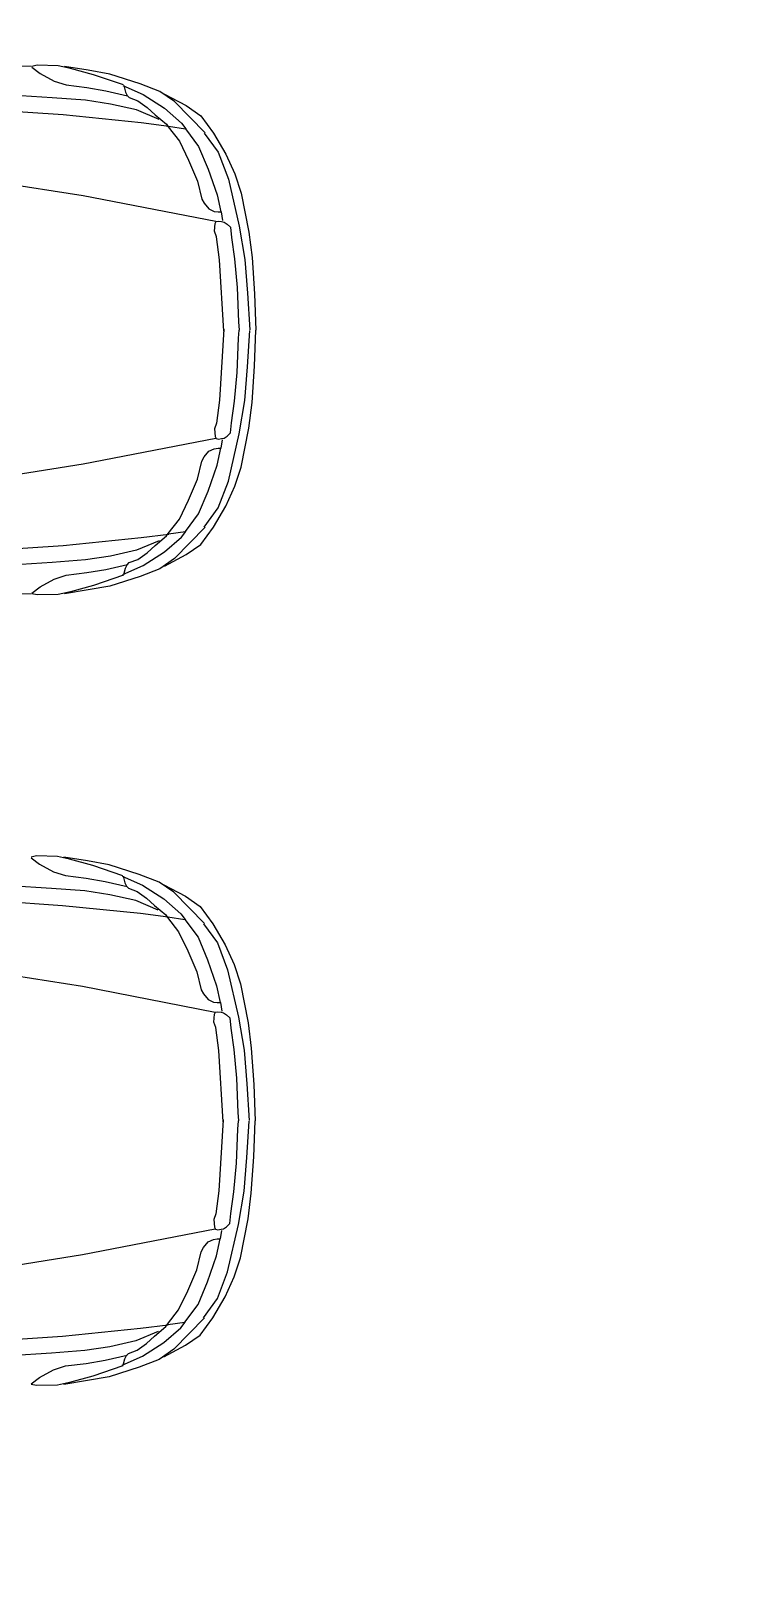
# Model space of a CAD drawing. Header units: millimetres. Extents: x 10193 to 57833, y 9963 to 44360.
# Drawn here: x 20344 to 22723, y 29019 to 34150 of the extents above; entities that cross this region are included whole.
import ezdxf

# ---------------------------------------------------------------- set-up
doc = ezdxf.new("R2010")
doc.units = ezdxf.units.MM
doc.layers.add('free-dwg.com', color=7, linetype='Continuous')
doc.layers.add('Стены', color=7, linetype='Continuous')

msp = doc.modelspace()

# ---------------------------------------------------------------- hatches: boundary and pattern name
at = {"layer": 'Стены'}
h = msp.add_hatch(dxfattribs=at)
h.set_pattern_fill('ANSI32', color=256, scale=10)
h.paths.add_polyline_path([(57833.4, 42702.7), (10593.4, 42702.7), (10593.4, 9962.7), (26833.4, 9962.7), (26833.4, 14962.7), (57833.4, 14962.7)])
h.paths.add_polyline_path([(10713.4, 42582.7), (57713.4, 42582.7), (57713.4, 15082.7), (26713.4, 15082.7), (26713.4, 10082.7), (10713.4, 10082.7)], flags=16)
h.paths.add_polyline_path([(10963.4, 42332.7), (57463.4, 42332.7), (57463.4, 15332.7), (26463.4, 15332.7), (26463.4, 10332.7), (10963.4, 10332.7)], flags=0)
h.paths.add_polyline_path([(57463.4, 42332.7), (10963.4, 42332.7), (10963.4, 10332.7), (26463.4, 10332.7), (26463.4, 15332.7), (57463.4, 15332.7)], flags=0)
h = msp.add_hatch(dxfattribs=at)
h.set_pattern_fill('ANSI36', color=256, scale=10)
h.paths.add_polyline_path([(57713.4, 42582.7), (10713.4, 42582.7), (10713.4, 10082.7), (26713.4, 10082.7), (26713.4, 15082.7), (57713.4, 15082.7)])
h.paths.add_polyline_path([(10963.4, 42332.7), (57463.4, 42332.7), (57463.4, 15332.7), (26463.4, 15332.7), (26463.4, 10332.7), (10963.4, 10332.7)], flags=16)

# ---------------------------------------------------------------- linework, layer by layer
at = {"layer": 'free-dwg.com'}
for p, q in [((20345.4, 34031.3), (20038.5, 34039.8)), ((20347.5, 34029.2), (20375.2, 34007.9)), ((20365.3, 34035.4), (20348.2, 34031.2)), ((20435.6, 34033.3), (20365.3, 34035.4)), ((20476.1, 34024.8), (20435.6, 34033.3)), ((20535.8, 34018.4), (20456.9, 34031.2)), ((20552.8, 34003.5), (20476.1, 34024.8)), ((20608.3, 34005.6), (20535.8, 34018.4)), ((20375.2, 34007.9), (20422.1, 33982.4)), ((20422.1, 33982.4), (20462.6, 33969.6)), ((20462.6, 33969.6), (20530.8, 33961.1)), ((20653, 33969.4), (20552.8, 34003.5)), ((20708.4, 33973.7), (20608.3, 34005.6)), ((20651.5, 33967.5), (20718.7, 33937.3)), ((20654.2, 33967.5), (20659.7, 33945.5)), ((20774.5, 33948.1), (20708.4, 33973.7)), ((20415.7, 33927), (20277.2, 33935.5)), ((20526.6, 33918.5), (20415.7, 33927)), ((20609.7, 33905.7), (20526.6, 33918.5)), ((20530.8, 33961.1), (20594.8, 33950.4)), ((20594.8, 33950.4), (20667.2, 33933.4)), ((20659.7, 33945.5), (20665.2, 33934.6)), ((20665.2, 33934.6), (20672.1, 33927.7)), ((20672.1, 33927.7), (20700.9, 33916.7)), ((20700.9, 33916.7), (20732.4, 33894.8)), ((20718.7, 33937.3), (20790.1, 33892.1)), ((20823.5, 33914.1), (20774.5, 33948.1)), ((20789.8, 33939.1), (20862.2, 33900.8)), ((20925.8, 33809.7), (20823.5, 33914.1)), ((20136.5, 33891.8), (20452.7, 33870.5)), ((20452.7, 33870.5), (20711.8, 33844.3)), ((20697.1, 33886.5), (20609.7, 33905.7)), ((20771.7, 33854.6), (20697.1, 33886.5)), ((20732.4, 33894.8), (20758.5, 33870.1)), ((20758.5, 33870.1), (20796.9, 33838.6)), ((20790.1, 33892.1), (20846.3, 33842.7)), ((20862.2, 33900.8), (20911.2, 33866.7)), ((20911.2, 33866.7), (20953.9, 33809.2)), ((20711.8, 33844.3), (20804.5, 33832.4)), ((20796.9, 33838.6), (20802.4, 33830.4)), ((20802.4, 33830.4), (20839.5, 33782.4)), ((20803.8, 33831.7), (20860, 33823.5)), ((20846.3, 33842.7), (20861.4, 33823.5)), ((20860, 33823.5), (20903.9, 33764.6)), ((20839.5, 33782.4), (20869.6, 33719.3)), ((20903.9, 33764.6), (20935.5, 33689.2)), ((20921.9, 33809.2), (20968.8, 33745.4)), ((20953.9, 33809.2), (20994.4, 33739)), ((20869.6, 33719.3), (20899.8, 33649.4)), ((20968.8, 33745.4), (21002.9, 33655.9)), ((20994.4, 33739), (21024.2, 33673)), ((20935.5, 33689.2), (20965.7, 33602.8)), ((21024.2, 33673), (21045.5, 33609.1)), ((20518.4, 33599.7), (20221.8, 33646.5)), ((20899.8, 33649.4), (20914.9, 33589.1)), ((21002.9, 33655.9), (21039.1, 33498.4)), ((21045.5, 33609.1), (21071.1, 33479.2)), ((20960.7, 33513.9), (20518.4, 33599.7)), ((20914.9, 33589.1), (20921.8, 33575.4)), ((20921.8, 33575.4), (20938.2, 33556.2)), ((20938.2, 33556.2), (20956.1, 33548)), ((20965.7, 33602.8), (20978, 33546.6)), ((20956.1, 33548), (20968.4, 33546.6)), ((20956.8, 33481.7), (20958.5, 33507.3)), ((20958.5, 33507.3), (20961.9, 33514.1)), ((20961.9, 33514.1), (20970.4, 33515.8)), ((20968.4, 33546.6), (20979.4, 33546.6)), ((20970.4, 33515.8), (20980.6, 33514.1)), ((20979.4, 33546.6), (20983.5, 33517.8)), ((20980.6, 33514.1), (20989.2, 33512.4)), ((20989.2, 33512.4), (20999.4, 33505.6)), ((20999.4, 33505.6), (21009.7, 33495.4)), ((20963.6, 33463), (20956.8, 33481.7)), ((20973.8, 33386.3), (20963.6, 33463)), ((21009.7, 33495.4), (21013.1, 33461.3)), ((21013.1, 33461.3), (21023.3, 33389.7)), ((21039.1, 33498.4), (21058.3, 33387.6)), ((21071.1, 33479.2), (21081.8, 33394)), ((20987.5, 33149.2), (20973.8, 33386.3)), ((21023.3, 33389.7), (21031.8, 33294.2)), ((21058.3, 33387.6), (21066.8, 33275.4)), ((21081.8, 33394), (21090.3, 33273.3)), ((21031.8, 33294.2), (21037, 33179.9)), ((21066.8, 33275.4), (21074.1, 33153.6)), ((21090.3, 33273.3), (21094.7, 33152.3)), ((20987.5, 33155.9), (20973.8, 32918.9)), ((21037, 33179.9), (21038.7, 33152.7)), ((21037, 33125.2), (21038.7, 33152.5)), ((21066.8, 33029.7), (21074.1, 33151.5)), ((21090.3, 33031.8), (21094.7, 33152.8)), ((21031.8, 33011), (21037, 33125.2)), ((21023.3, 32915.5), (21031.8, 33011)), ((21058.3, 32917.5), (21066.8, 33029.7)), ((21081.8, 32911.1), (21090.3, 33031.8)), ((20973.8, 32918.9), (20963.6, 32842.2)), ((21013.1, 32843.9), (21023.3, 32915.5)), ((21039.1, 32806.8), (21058.3, 32917.5)), ((21071.1, 32825.9), (21081.8, 32911.1)), ((20963.6, 32842.2), (20956.8, 32823.4)), ((21009.7, 32809.8), (21013.1, 32843.9)), ((20960.7, 32791.2), (20518.4, 32705.4)), ((20956.8, 32823.4), (20958.5, 32797.8)), ((20958.5, 32797.8), (20961.9, 32791)), ((20961.9, 32791), (20970.4, 32789.3)), ((20970.4, 32789.3), (20980.6, 32791)), ((20979.4, 32758.5), (20983.5, 32787.3)), ((20980.6, 32791), (20989.2, 32792.7)), ((20989.2, 32792.7), (20999.4, 32799.5)), ((20999.4, 32799.5), (21009.7, 32809.8)), ((21002.9, 32649.2), (21039.1, 32806.8)), ((21045.5, 32696), (21071.1, 32825.9)), ((20921.8, 32729.7), (20938.2, 32748.9)), ((20938.2, 32748.9), (20956.1, 32757.1)), ((20956.1, 32757.1), (20968.4, 32758.5)), ((20965.7, 32702.3), (20978, 32758.5)), ((20968.4, 32758.5), (20979.4, 32758.5)), ((20518.4, 32705.4), (20221.8, 32658.6)), ((20899.8, 32655.7), (20914.9, 32716)), ((20914.9, 32716), (20921.8, 32729.7)), ((20935.5, 32616), (20965.7, 32702.3)), ((21024.2, 32632.2), (21045.5, 32696)), ((20869.6, 32585.8), (20899.8, 32655.7)), ((20968.8, 32559.8), (21002.9, 32649.2)), ((20994.4, 32566.2), (21024.2, 32632.2)), ((20839.5, 32522.7), (20869.6, 32585.8)), ((20903.9, 32540.6), (20935.5, 32616)), ((20860, 32481.6), (20903.9, 32540.6)), ((20921.9, 32495.9), (20968.8, 32559.8)), ((20953.9, 32495.9), (20994.4, 32566.2)), ((20802.4, 32474.8), (20839.5, 32522.7)), ((20803.8, 32473.4), (20860, 32481.6)), ((20925.8, 32495.4), (20823.5, 32391.1)), ((20846.3, 32462.4), (20861.4, 32481.6)), ((20911.2, 32438.4), (20953.9, 32495.9)), ((20136.5, 32413.3), (20452.7, 32434.7)), ((20452.7, 32434.7), (20711.8, 32460.8)), ((20771.7, 32450.5), (20697.1, 32418.6)), ((20711.8, 32460.8), (20804.5, 32472.7)), ((20732.4, 32410.3), (20758.5, 32435)), ((20758.5, 32435), (20796.9, 32466.5)), ((20790.1, 32413.1), (20846.3, 32462.4)), ((20796.9, 32466.5), (20802.4, 32474.8)), ((20862.2, 32404.3), (20911.2, 32438.4)), ((20415.7, 32378.1), (20277.2, 32369.6)), ((20526.6, 32386.7), (20415.7, 32378.1)), ((20609.7, 32399.4), (20526.6, 32386.7)), ((20697.1, 32418.6), (20609.7, 32399.4)), ((20665.2, 32370.6), (20672.1, 32377.4)), ((20672.1, 32377.4), (20700.9, 32388.4)), ((20700.9, 32388.4), (20732.4, 32410.3)), ((20718.7, 32367.8), (20790.1, 32413.1)), ((20823.5, 32391.1), (20774.5, 32357)), ((20789.8, 32366), (20862.2, 32404.3)), ((20375.2, 32297.2), (20422.1, 32322.8)), ((20422.1, 32322.8), (20462.6, 32335.6)), ((20462.6, 32335.6), (20530.8, 32344.1)), ((20530.8, 32344.1), (20594.8, 32354.7)), ((20653, 32335.7), (20552.8, 32301.6)), ((20594.8, 32354.7), (20667.2, 32371.8)), ((20708.4, 32331.4), (20608.3, 32299.5)), ((20651.5, 32337.7), (20718.7, 32367.8)), ((20654.2, 32337.7), (20659.7, 32359.6)), ((20659.7, 32359.6), (20665.2, 32370.6)), ((20774.5, 32357), (20708.4, 32331.4)), ((20345.4, 32273.8), (20038.5, 32265.3)), ((20347.5, 32275.9), (20375.2, 32297.2)), ((20365.3, 32269.7), (20348.2, 32274)), ((20435.6, 32271.8), (20365.3, 32269.7)), ((20476.1, 32280.3), (20435.6, 32271.8)), ((20535.8, 32286.7), (20456.9, 32274)), ((20552.8, 32301.6), (20476.1, 32280.3)), ((20608.3, 32299.5), (20535.8, 32286.7)), ((20363, 31400.2), (20345.9, 31395.9)), ((20433.3, 31398.1), (20363, 31400.2)), ((20345.3, 31394), (20373, 31372.7)), ((20373, 31372.7), (20419.9, 31347.1)), ((20473.8, 31389.5), (20433.3, 31398.1)), ((20533.5, 31383.2), (20454.6, 31395.9)), ((20550.6, 31368.3), (20473.8, 31389.5)), ((20606, 31370.4), (20533.5, 31383.2)), ((20650.7, 31334.2), (20550.6, 31368.3)), ((20706.1, 31338.4), (20606, 31370.4)), ((20413.5, 31291.7), (20274.9, 31300.3)), ((20419.9, 31347.1), (20460.3, 31334.3)), ((20460.3, 31334.3), (20528.6, 31325.8)), ((20528.6, 31325.8), (20592.5, 31315.2)), ((20592.5, 31315.2), (20665, 31298.1)), ((20649.2, 31332.2), (20716.4, 31302.1)), ((20651.9, 31332.2), (20657.4, 31310.3)), ((20657.4, 31310.3), (20662.9, 31299.3)), ((20662.9, 31299.3), (20669.8, 31292.5)), ((20772.2, 31312.9), (20706.1, 31338.4)), ((20716.4, 31302.1), (20787.8, 31256.8)), ((20821.2, 31278.8), (20772.2, 31312.9)), ((20787.5, 31303.9), (20859.9, 31265.6)), ((20134.2, 31256.6), (20450.4, 31235.2)), ((20524.3, 31283.2), (20413.5, 31291.7)), ((20607.4, 31270.5), (20524.3, 31283.2)), ((20694.8, 31251.3), (20607.4, 31270.5)), ((20669.8, 31292.5), (20698.6, 31281.5)), ((20769.4, 31219.3), (20694.8, 31251.3)), ((20698.6, 31281.5), (20730.2, 31259.6)), ((20730.2, 31259.6), (20756.2, 31234.9)), ((20787.8, 31256.8), (20844, 31207.5)), ((20923.5, 31174.5), (20821.2, 31278.8)), ((20859.9, 31265.6), (20909, 31231.5)), ((20450.4, 31235.2), (20709.5, 31209.1)), ((20709.5, 31209.1), (20802.3, 31197.2)), ((20756.2, 31234.9), (20794.6, 31203.4)), ((20794.6, 31203.4), (20800.1, 31195.1)), ((20800.1, 31195.1), (20837.2, 31147.2)), ((20801.5, 31196.5), (20857.8, 31188.3)), ((20844, 31207.5), (20859.1, 31188.3)), ((20909, 31231.5), (20951.6, 31174)), ((20837.2, 31147.2), (20867.4, 31084.1)), ((20857.8, 31188.3), (20901.7, 31129.3)), ((20919.6, 31174), (20966.5, 31110.1)), ((20951.6, 31174), (20992.1, 31103.7)), ((20901.7, 31129.3), (20933.2, 31053.9)), ((20966.5, 31110.1), (21000.6, 31020.7)), ((20992.1, 31103.7), (21021.9, 31037.7)), ((20867.4, 31084.1), (20897.5, 31014.2)), ((20933.2, 31053.9), (20963.4, 30967.6)), ((20516.1, 30964.5), (20219.5, 31011.3)), ((20897.5, 31014.2), (20912.6, 30953.9)), ((21000.6, 31020.7), (21036.8, 30863.1)), ((21021.9, 31037.7), (21043.2, 30973.8)), ((20958.5, 30878.7), (20516.1, 30964.5)), ((20912.6, 30953.9), (20919.5, 30940.2)), ((20919.5, 30940.2), (20936, 30921)), ((20963.4, 30967.6), (20975.8, 30911.4)), ((21043.2, 30973.8), (21068.8, 30843.9)), ((20936, 30921), (20953.8, 30912.7)), ((20953.8, 30912.7), (20966.1, 30911.4)), ((20966.1, 30911.4), (20977.1, 30911.4)), ((20977.1, 30911.4), (20981.2, 30882.6)), ((20954.5, 30846.5), (20956.2, 30872.1)), ((20961.3, 30827.7), (20954.5, 30846.5)), ((20956.2, 30872.1), (20959.6, 30878.9)), ((20959.6, 30878.9), (20968.1, 30880.6)), ((20968.1, 30880.6), (20978.4, 30878.9)), ((20978.4, 30878.9), (20986.9, 30877.2)), ((20986.9, 30877.2), (20997.1, 30870.4)), ((20997.1, 30870.4), (21007.4, 30860.1)), ((21007.4, 30860.1), (21010.8, 30826)), ((21036.8, 30863.1), (21056, 30752.4)), ((21068.8, 30843.9), (21079.5, 30758.8)), ((20971.5, 30751), (20961.3, 30827.7)), ((21010.8, 30826), (21021, 30754.4)), ((20985.2, 30514), (20971.5, 30751)), ((21021, 30754.4), (21029.6, 30658.9)), ((21056, 30752.4), (21064.5, 30640.2)), ((21079.5, 30758.8), (21088, 30638.1)), ((21029.6, 30658.9), (21034.7, 30544.7)), ((21064.5, 30640.2), (21071.8, 30518.4)), ((21088, 30638.1), (21092.4, 30517.1)), ((21034.7, 30544.7), (21036.4, 30517.4)), ((20985.2, 30520.6), (20971.5, 30283.6)), ((21029.6, 30375.7), (21034.7, 30489.9)), ((21034.7, 30489.9), (21036.4, 30517.2)), ((21064.5, 30394.5), (21071.8, 30516.3)), ((21088, 30396.6), (21092.4, 30517.6)), ((21021, 30280.2), (21029.6, 30375.7)), ((21056, 30282.3), (21064.5, 30394.5)), ((21079.5, 30275.9), (21088, 30396.6)), ((20971.5, 30283.6), (20961.3, 30206.9)), ((21010.8, 30208.6), (21021, 30280.2)), ((21036.8, 30171.5), (21056, 30282.3)), ((21068.8, 30190.7), (21079.5, 30275.9)), ((20961.3, 30206.9), (20954.5, 30188.2)), ((20954.5, 30188.2), (20956.2, 30162.6)), ((20997.1, 30164.3), (21007.4, 30174.5)), ((21000.6, 30014), (21036.8, 30171.5)), ((21007.4, 30174.5), (21010.8, 30208.6)), ((21043.2, 30060.8), (21068.8, 30190.7)), ((20958.5, 30156), (20516.1, 30070.2)), ((20936, 30113.7), (20953.8, 30121.9)), ((20953.8, 30121.9), (20966.1, 30123.3)), ((20956.2, 30162.6), (20959.6, 30155.8)), ((20959.6, 30155.8), (20968.1, 30154.1)), ((20963.4, 30067.1), (20975.8, 30123.3)), ((20966.1, 30123.3), (20977.1, 30123.3)), ((20968.1, 30154.1), (20978.4, 30155.8)), ((20977.1, 30123.3), (20981.2, 30152.1)), ((20978.4, 30155.8), (20986.9, 30157.5)), ((20986.9, 30157.5), (20997.1, 30164.3)), ((20516.1, 30070.2), (20219.5, 30023.4)), ((20897.5, 30020.5), (20912.6, 30080.8)), ((20912.6, 30080.8), (20919.5, 30094.5)), ((20919.5, 30094.5), (20936, 30113.7)), ((20933.2, 29980.7), (20963.4, 30067.1)), ((20867.4, 29950.6), (20897.5, 30020.5)), ((21021.9, 29996.9), (21043.2, 30060.8)), ((20901.7, 29905.3), (20933.2, 29980.7)), ((20966.5, 29924.5), (21000.6, 30014)), ((20992.1, 29930.9), (21021.9, 29996.9)), ((20837.2, 29887.5), (20867.4, 29950.6)), ((20919.6, 29860.6), (20966.5, 29924.5)), ((20951.6, 29860.6), (20992.1, 29930.9)), ((20800.1, 29839.5), (20837.2, 29887.5)), ((20923.5, 29860.2), (20821.2, 29755.8)), ((20857.8, 29846.4), (20901.7, 29905.3)), ((20909, 29803.1), (20951.6, 29860.6)), ((20450.4, 29799.4), (20709.5, 29825.6)), ((20769.4, 29815.3), (20694.8, 29783.4)), ((20709.5, 29825.6), (20802.3, 29837.4)), ((20756.2, 29799.8), (20794.6, 29831.3)), ((20787.8, 29777.8), (20844, 29827.2)), ((20794.6, 29831.3), (20800.1, 29839.5)), ((20801.5, 29838.1), (20857.8, 29846.4)), ((20844, 29827.2), (20859.1, 29846.4)), ((20134.2, 29778.1), (20450.4, 29799.4)), ((20607.4, 29764.2), (20524.3, 29751.4)), ((20694.8, 29783.4), (20607.4, 29764.2)), ((20698.6, 29753.2), (20730.2, 29775.1)), ((20716.4, 29732.6), (20787.8, 29777.8)), ((20730.2, 29775.1), (20756.2, 29799.8)), ((20787.5, 29730.7), (20859.9, 29769.1)), ((20859.9, 29769.1), (20909, 29803.1)), ((20413.5, 29742.9), (20274.9, 29734.4)), ((20524.3, 29751.4), (20413.5, 29742.9)), ((20460.3, 29700.3), (20528.6, 29708.8)), ((20528.6, 29708.8), (20592.5, 29719.5)), ((20592.5, 29719.5), (20665, 29736.5)), ((20649.2, 29702.4), (20716.4, 29732.6)), ((20651.9, 29702.4), (20657.4, 29724.4)), ((20657.4, 29724.4), (20662.9, 29735.3)), ((20662.9, 29735.3), (20669.8, 29742.2)), ((20669.8, 29742.2), (20698.6, 29753.2)), ((20772.2, 29721.8), (20706.1, 29696.2)), ((20821.2, 29755.8), (20772.2, 29721.8)), ((20345.3, 29640.7), (20373, 29662)), ((20373, 29662), (20419.9, 29687.5)), ((20419.9, 29687.5), (20460.3, 29700.3)), ((20550.6, 29666.4), (20473.8, 29645.1)), ((20606, 29664.3), (20533.5, 29651.5)), ((20650.7, 29700.5), (20550.6, 29666.4)), ((20706.1, 29696.2), (20606, 29664.3)), ((20363, 29634.5), (20345.9, 29638.7)), ((20433.3, 29636.6), (20363, 29634.5)), ((20473.8, 29645.1), (20433.3, 29636.6)), ((20533.5, 29651.5), (20454.6, 29638.7))]:
    msp.add_line(p, q, dxfattribs=at)

doc.saveas('drawing.dxf')
